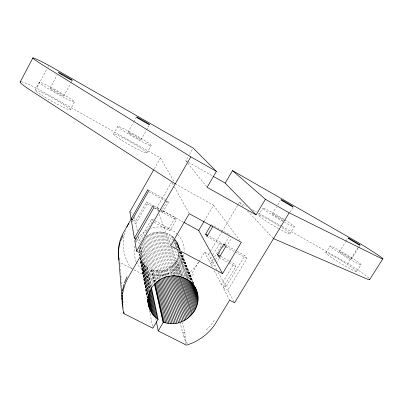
<?xml version="1.0" encoding="UTF-8"?>
<svg xmlns="http://www.w3.org/2000/svg" width="403" height="403" viewBox="0 0 403 403"><rect width="100%" height="100%" fill="white"/><g stroke="black" fill="none" stroke-linecap="round" stroke-linejoin="round"><path stroke-width="0.3" stroke-dasharray="2.02 1.51" d="M139.1 251.628L139.287 249.2L139.745 251.663M179.118 251.452C179.098 264.847 163.724 274.569 151.493 269.547L147.357 276.73L149.83 289.052M181.899 322.158C184.332 329.075 185.793 336.49 186.015 343.673L179.975 322.768M136.325 241.528L138.687 237.558A25.263 24.331 -16.4 0 1 143.156 232.833L145.846 230.909A25.409 24.467 -16.4 0 1 148.284 229.564M35.096 89.995L39.272 82.116M21.409 81.769A37.796 2.982 29.2 0 1 36.633 88.197L46.718 69.16M47.871 66.989L48.446 65.901M50.058 88.217L57.014 75.165M63.87 96.03A7.939 0.534 29.4 0 0 53.851 89.839A7.939 0.534 29.4 0 0 53.156 90.509A7.939 0.534 29.4 0 0 63.87 96.03L70.545 83.602M70.837 83.058L71.996 80.897M70.293 109.787A20.205 1.592 29.2 0 0 44.592 93.823A20.205 1.592 29.2 0 0 43.101 96.146A20.205 1.592 29.2 0 0 70.293 109.787L74.484 102.03A20.246 1.365 29.4 0 0 48.677 86.141A20.246 1.365 29.4 0 0 47.378 88.121A20.246 1.365 29.4 0 0 74.484 102.03M113.505 134.083L117.716 126.482M127.963 132.275L133.408 122.497M133.71 121.953L136.133 117.605M141.09 139.7L146.239 130.522M146.541 129.983L148.969 125.66M146.959 152.893L151.18 145.407M154.278 168.817L160.465 157.931L36.633 88.197M133.267 220.214L135.453 221.388L146.571 201.913L152.057 204.905M137.322 230.924L135.876 223.559L147.145 203.832L146.571 201.913M158.389 211.761L156.923 207.661L171.411 182.428M136.531 239.306L139.247 240.747L151.709 219.056L154.48 220.552M206.704 186.826L185.828 160.792L188.266 156.545M189.486 154.425L192.533 149.12M162.711 212.321L168.394 202.457L167.542 200.563L161.935 210.301L162.711 212.321L160.565 211.152M175.154 217.489L176.227 219.867L169.839 230.869L168.867 228.335L175.154 217.489L161.366 209.963M140.083 257.834C141.372 261.638 143.901 265.008 147.201 267.3L143 274.463L133.116 269.315M204.407 220.799L213.565 205.213L176.066 184.317M198.669 262.157L192.856 271.854A40.542 39.041 -16.4 0 1 187.148 278.664M199.289 261.109L204.588 252.152L208.568 254.298L213.363 263.255L215.267 260.056M208.568 254.298L221.726 232.118M222.048 231.579L237.453 205.616M237.775 205.072L239.377 202.366L246.5 206.376M213.363 263.255L209.212 261.023L212.729 255.109M213.046 254.57L220.396 242.208L208.366 235.644M212.29 266.932L210.583 263.653L213.414 258.892M214.678 256.776L221.917 244.606L220.396 242.208M215.585 259.522L217.489 256.328M218.758 254.197L220.345 251.532M222.567 247.805L224.471 244.611M224.788 244.077L229.231 236.621M216.854 269.768L214.784 265.909L216.073 263.753M216.396 263.214L219.61 257.819M226.043 247.034L231.513 237.871M258.565 215.207L262.796 208.155M237.332 251.427L244.883 255.547L226.018 286.871L221.403 284.417L233.947 263.547L229.574 261.179M229.634 300.215L223.111 287.697L235.846 266.534L233.947 263.547M272.347 213.786L276.458 206.971M277.722 204.87L280.256 200.674M233.967 301.711L227.786 290.175L246.943 258.424L244.883 255.547M290.11 212.159L292.971 207.444M289.989 233.755L294.286 226.718M325.785 253.013L330.027 246.193M339.447 251.608L345.688 241.614M346.016 241.09L347.331 238.984M368.79 278.1A33.897 2.478 31.2 0 0 347.844 263.451L358.222 246.948M351.512 258.988A7.118 0.443 31.1 0 0 343.185 253.447A7.118 0.443 31.1 0 0 341.719 253.457A7.118 0.443 31.1 0 0 351.512 258.988L358.151 248.429M358.484 247.9L359.814 245.79M356.625 271.612A18.115 1.325 31.2 0 0 335.321 257.185A18.115 1.325 31.2 0 0 331.795 257.719A18.115 1.325 31.2 0 0 356.625 271.612L360.952 264.766A18.145 1.133 31.1 0 0 339.487 250.52A18.145 1.133 31.1 0 0 336.122 250.777A18.145 1.133 31.1 0 0 360.952 264.766M214.371 320.415L210.381 325.805L205.585 330.742M193.672 273.783L190.287 278.181M173.864 237.881C166.545 229.997 153.069 230.143 145.448 237.503L155.608 280.901M182.902 332.898L184.906 332.263M149.009 273.889L153.472 275.199A25.515 24.578 -16.4 0 0 158.203 275.677M132.567 269.028L119.852 262.403L120.19 266.63M147.357 276.73L155.503 280.977M134.824 240.838L139.781 243.467L152.435 221.464L151.709 219.056M223.111 287.697L227.786 290.175M131.449 221.182L135.876 223.559M210.583 263.653L214.784 265.909M154.067 222.345L169.839 230.869M219.212 257.547L228.335 262.479M228.869 262.766L235.846 266.534M129.842 211.827L132.975 213.514M155.029 220.849L168.867 228.335M220.824 256.444L229.025 260.882M154.198 206.049L160.837 209.701M224.929 244.656L235.176 250.253M156.923 207.661L159.674 209.157M160.223 209.459L183.325 222.068M147.145 203.832L151.442 206.175M154.661 207.933L160.026 210.86M206.971 236.455L221.917 244.606M154.389 207.963L160.394 211.237M160.938 211.535L176.227 219.867M226.169 247.099L246.943 258.424M148.339 189.999L166.444 199.959M211.258 224.612L230.184 235.025M148.924 191.757L165.688 200.971M166.232 201.268L168.394 202.457M252.525 209.772L256.358 211.933M258.55 213.167L281.561 226.123M282.105 226.431L347.844 263.451M185.828 160.792L188.015 162.031M188.559 162.338L212.613 175.975M144.657 271.612L141.08 268.72L139.015 266.413A25.268 24.331 -16.4 0 1 136.466 262.398M177.617 234.44C171.572 228.038 162.001 225.549 153.523 227.68A25.182 24.251 -16.4 0 0 150.858 228.481M239.377 202.366L243.644 206.9M247.487 210.976L273.516 238.611M177.945 234.803L180.403 237.961L181.909 240.662A25.248 24.311 -16.4 0 1 184.055 248.263L184.171 251.457M186.282 341.784L187.722 343.618M213.565 205.213L239.825 240.304M180.121 249.795L177.3 242.838L175.396 239.689L179.325 249.598M160.465 157.931L174.041 181.708M172.323 182.987L173.23 184.634M174.439 186.826L189.239 213.676M183.652 335.498L185.375 338.686M218.33 272.529L226.018 286.871M204.588 252.152L209.212 261.023M214.285 270.756L221.403 284.417M181.053 252.117L193.591 283.465M177.3 242.838L180.101 249.85M181.028 252.182L194.1 284.886M176.726 241.735L179.975 249.875M180.892 252.197L193.43 283.596M176.091 240.687L179.536 249.392M180.695 252.253L193.233 283.828M180.166 251.804L192.261 282.246M175.109 239.911L178.539 248.616M179.914 252.097L191.349 281.113M179.803 251.925L191.294 281.108M174.323 239.05L178.222 249.004M179.139 251.341L190.831 281.193M172.983 237.014L173.658 238.762M173.884 239.347L177.285 248.092M178.418 251.004L189.737 280.145M172.056 236.223L173.396 239.704M173.622 240.284L176.751 248.414M176.977 248.994L188.599 279.214M171.34 235.674L172.907 239.78M173.804 242.127L176.051 247.991M176.947 250.339L187.707 278.493M178.635 255.215L187.536 278.554M178.307 256.449L186.498 278.166M169.169 234.299L171.774 241.291M172.645 243.624L173.95 247.12M174.167 247.704L185.083 276.891M177.426 258.802L184.126 276.977M176.887 259.905L182.675 275.818M166.812 233.231L170.847 244.394M171.91 247.331L182.322 276.11M177.804 243.986L179.018 248.903M176.292 260.953L181.824 276.352M159.23 214.104L170.142 244.661M170.983 247.009L181.466 276.332M175.643 261.96L180.428 275.486M164.762 232.586L179.773 275.314M174.887 262.978L179.003 274.796M163.522 232.309L178.237 274.987M174.257 263.733L178.136 274.997M173.421 264.64L176.846 274.76M162.333 232.118L176.761 274.76M172.514 265.501L175.663 274.957M161.104 231.992L175.431 275.209M171.592 266.277L174.313 274.579M159.845 231.942L173.864 275.158M170.61 267.018L173.094 274.75M158.57 231.967L172.277 275.199M169.562 267.708L171.819 274.871M157.281 232.073L170.671 275.335M167.31 268.912L169.31 275.516M155.986 232.264L169.053 275.576M166.107 269.421L167.89 275.435M119.822 263.683L119.998 264.282M154.697 232.536L167.265 275.325M164.872 269.854L166.62 275.884M153.412 232.894L165.668 275.768M163.603 270.206L165.487 276.851M152.153 233.327L164.102 276.317M162.303 270.489L163.981 276.539M160.999 270.68L162.802 277.345M150.924 233.846L162.57 276.962M159.679 270.791L161.437 277.46M149.73 234.44L161.245 278.322M158.379 270.821L160.253 278.095M148.576 235.11L159.648 278.549M157.099 270.766L159.24 279.254M147.478 235.846L158.283 279.46M155.835 270.635L158.223 280.332M146.435 236.642L157.074 280.73M153.387 270.156L155.981 281.173M152.203 269.809L155.16 282.649M144.652 239.034L154.586 282.674M151.493 269.547L154.545 282.987M151.266 270.01L154.163 282.866M143.654 239.402L153.513 283.873M143.005 241.014L152.541 285.107M142.425 242.666L151.659 286.382M147.201 267.3L151.301 286.901M146.909 267.728L150.979 287.369M141.796 243.709L150.757 287.082M145.644 266.096L150.153 288.301M141.11 244.178L150.062 288.402M155.77 318.612L156.137 320.461M144.748 265.27L149.649 289.858M140.718 245.946L142.047 252.656M142.531 255.094L149.553 290.462M134.617 217.126L135.453 221.388M138.405 236.45L139.247 240.747M140.501 247.145L141.821 253.88M143.896 264.373L149.06 290.704M140.375 246.868L141.574 252.993M142.058 255.442L149.125 291.586M143.1 263.421L148.581 291.812M139.896 247.437L140.843 252.364M141.554 256.061L148.556 292.422M142.365 262.413L148.218 293.142M139.488 248.026L140.299 252.308M141.115 256.595L148.082 293.308M141.685 261.346L147.785 293.762M140.788 257.2L147.599 293.51M141.07 260.212L147.609 295.328M139.156 250.404L139.383 251.638M139.846 254.117L140.073 255.356M140.536 257.829L147.548 295.59M139.554 254.086L139.781 255.316M140.234 257.774L147.599 297.731M139.357 254.102L139.584 255.341M140.032 257.814L147.397 298.003M139.579 255.96L139.242 254.117L139.433 255.371M140.027 258.419L147.342 298.341M149.553 310.285L152.828 328.198M139.997 258.459L147.211 297.998M120.376 268.972L120.724 273.244M120.92 275.733L121.222 279.465M121.424 281.954L121.771 286.311M122.92 300.623L123.212 304.255M123.399 306.618L123.635 309.575M282.961 220.436A7.178 0.474 30.7 0 1 273.859 215.041A7.178 0.474 30.7 0 1 274.891 214.844A7.178 0.474 30.7 0 1 283.818 220.275M281.919 227.599A18.271 1.405 30.8 0 1 289.918 233.921A18.271 1.405 30.8 0 1 279.047 228.894M278.473 228.577A18.271 1.405 30.8 0 1 258.575 215.182A18.271 1.405 30.8 0 1 279.627 226.138M136.229 261.915A25.268 24.331 -16.4 0 1 135.791 260.932L134.159 254.761L134.204 248.601A25.369 24.427 -16.4 0 1 134.814 245.618M183.869 254.61A25.268 24.331 -16.4 0 1 182.04 260.645L180.62 263.34L178.061 266.826A25.369 24.432 -16.3 0 1 169.376 273.294L163.119 275.259A25.268 24.331 -16.4 0 1 158.228 275.657M284.745 219.847A18.306 1.209 30.7 0 1 294.291 226.783A18.306 1.209 30.7 0 1 284.553 222.32M282.851 221.368A18.306 1.209 30.7 0 1 262.811 208.119A18.306 1.209 30.7 0 1 284.276 219.554M131.469 268.458A43.328 41.831 -18.8 0 1 125.429 230.728M198.694 262.076A43.403 41.952 -17.6 0 1 183.592 276.639M130.154 133.952A7.571 0.519 29.8 0 0 140.964 139.786A7.571 0.519 29.8 0 0 132.466 134.254A7.571 0.519 29.8 0 0 130.154 133.952M119.217 138.632A19.268 1.547 29.7 0 0 146.677 153.195A19.268 1.547 29.7 0 0 124.849 138.798A19.268 1.547 29.7 0 0 119.217 138.632M123.514 130.91A19.304 1.325 29.8 0 0 150.924 145.659A19.304 1.325 29.8 0 0 128.96 131.413A19.304 1.325 29.8 0 0 123.514 130.91"/><path stroke-width="0.6" d="M154.687 283.596L163.432 322.083C183.914 330.304 206.588 306.764 194.981 286.951M121.913 296.553L121.978 295.177M122.084 293.802L122.23 292.427M196.377 290.432C190.478 274.488 167.663 271.093 156.037 282.735C144.899 292.059 145.574 311.539 158.092 319.367L152.828 328.198L123.968 313.635C120.301 301.409 122.205 287.802 128.592 276.811L141.821 253.88L136.587 251.119L134.824 240.838L153.845 207.666L153.095 205.449L134.36 238.153L135.992 239.014M120.149 242.405C118.396 248.213 118.014 254.429 119.087 260.403M123.953 284.322L122.416 291.057L122.018 289.797M120.492 241.326L123.157 235.135M124.371 283.007L127.021 276.7M232.521 170.61L265.411 199.294L256.086 214.849L225.181 183.103L232.521 170.61L360.232 243.755A34.074 1.416 30.8 0 1 379.082 257.386L289.168 212.819L234.556 302.809L229.634 300.215L214.87 324.475A50.677 47.902 -17.9 0 1 207.716 332.873A51.231 48.436 -17.8 0 1 203.404 336.535L201.097 338.198A51.413 48.612 -17.8 0 1 191.082 343.547L186.448 345.17L158.243 330.934L163.432 322.083M20.15 82.131L32.92 57.831M153.659 169.905L129.842 211.827L131.081 219.041L132.718 219.922M131.081 219.041L147.79 189.697L148.385 191.46L131.449 221.182L134.36 238.153M131.232 218.98L123.504 232.546C119.031 240.374 117.328 249.764 118.961 258.645M136.587 251.119L190.831 156.832L44.234 65.956A38.013 1.703 29.7 0 1 48.738 65.357L193.143 148.057L216.391 171.386L207.097 187.314L256.086 214.849M222.562 273.607L170.545 245.754L189.239 213.676L241.326 242.309L222.562 273.607L198.724 230.471L204.089 221.333M212.673 226.798L206.971 236.455L205.631 234.148L210.945 225.141M223.851 244.072L225.62 246.797L219.212 257.547L217.539 254.671L223.851 244.072L224.929 244.656M369.697 279.541L382.85 258.877M273.516 238.611L365.697 278.448A33.897 2.478 31.2 0 0 369.596 279.027M217.539 254.671L220.275 256.147M205.631 234.148L207.817 235.342M183.874 222.365L198.724 230.471M213.157 176.287L225.181 183.103M190.831 156.832L216.391 171.386M265.411 199.294L289.168 212.819M175.275 183.874L31.167 90.665A37.796 2.982 29.2 0 1 20.377 81.718M194.568 286.049L196.901 291.893M194.317 285.848L197.324 293.389M193.697 284.992L197.641 294.915M193.032 284.286L197.858 296.467M192.035 282.856L192.493 284.014M191.984 282.856L197.964 298.029M190.921 281.616L197.959 299.6M190.145 281.319L197.853 301.157M189.052 280.387L197.641 302.693M187.979 279.717L197.329 304.225M186.942 279.339L196.906 305.746M185.516 278.06L196.392 307.217M184.559 278.151L195.793 308.638M183.32 277.586L195.112 309.998M182.035 276.942L194.372 311.292M180.64 276.07L193.546 312.532M179.416 275.979L192.599 313.791M178.343 275.592L191.813 314.723M177.249 275.949L190.765 315.841M175.859 275.546L189.627 316.909M174.504 275.173L188.478 317.871M173.285 275.345L187.249 318.783M172.01 275.466L185.944 319.639M170.867 276.126L184.564 320.43M169.492 276.115L183.128 321.141M168.071 276.04L181.632 321.775M166.797 276.483L180.091 322.319M165.487 276.851L178.509 322.768M164.152 277.143L176.892 323.12M162.963 277.949L175.26 323.372M161.759 278.669L173.617 323.523M160.57 279.309L172 323.569M159.392 279.863L170.409 323.518M158.223 280.332L168.832 323.372M157.22 281.334L167.29 323.135M156.127 281.788L165.784 322.808M155.301 283.259L164.313 322.395M154.44 284.09L163.144 322.657M151.427 287.515L158.092 319.367M151.009 288.266L157.326 318.838M150.526 290.15L156.157 317.907M156.389 321.695L158.243 330.934M149.775 290.472L155.044 316.899M149.301 291.928L153.986 315.811M148.939 293.666L152.994 314.647M148.45 294.371L152.082 313.423M148.128 295.601L151.236 312.113M148.057 295.973L148.289 297.202M148.067 297.792L150.475 310.728M147.891 298.875L149.815 309.297M147.669 299.182L149.251 307.821M147.654 300.185L148.798 306.315M147.664 300.467L148.45 304.794M122.618 306.084L118.553 255.915M123.832 311.957L123.968 313.635M121.892 297.928L121.913 299.303M126.91 226.96A43.328 41.831 -18.8 0 1 128.748 223.333M61.634 74.626A7.969 0.358 29.7 0 0 72.288 80.358A7.969 0.358 29.7 0 0 62.188 74.228A7.969 0.358 29.7 0 0 61.634 74.626M138.692 118.648A7.597 0.348 30 0 0 149.468 124.628A7.597 0.348 30 0 0 140.864 119.217A7.597 0.348 30 0 0 138.692 118.648M282.846 201.042A7.204 0.317 30.6 0 0 293.132 206.92A7.204 0.317 30.6 0 0 285.289 201.868A7.204 0.317 30.6 0 0 282.846 201.042M350.348 239.664A7.143 0.297 30.8 0 0 360.146 245.261A7.143 0.297 30.8 0 0 351.683 239.866A7.143 0.297 30.8 0 0 350.348 239.664"/></g></svg>
